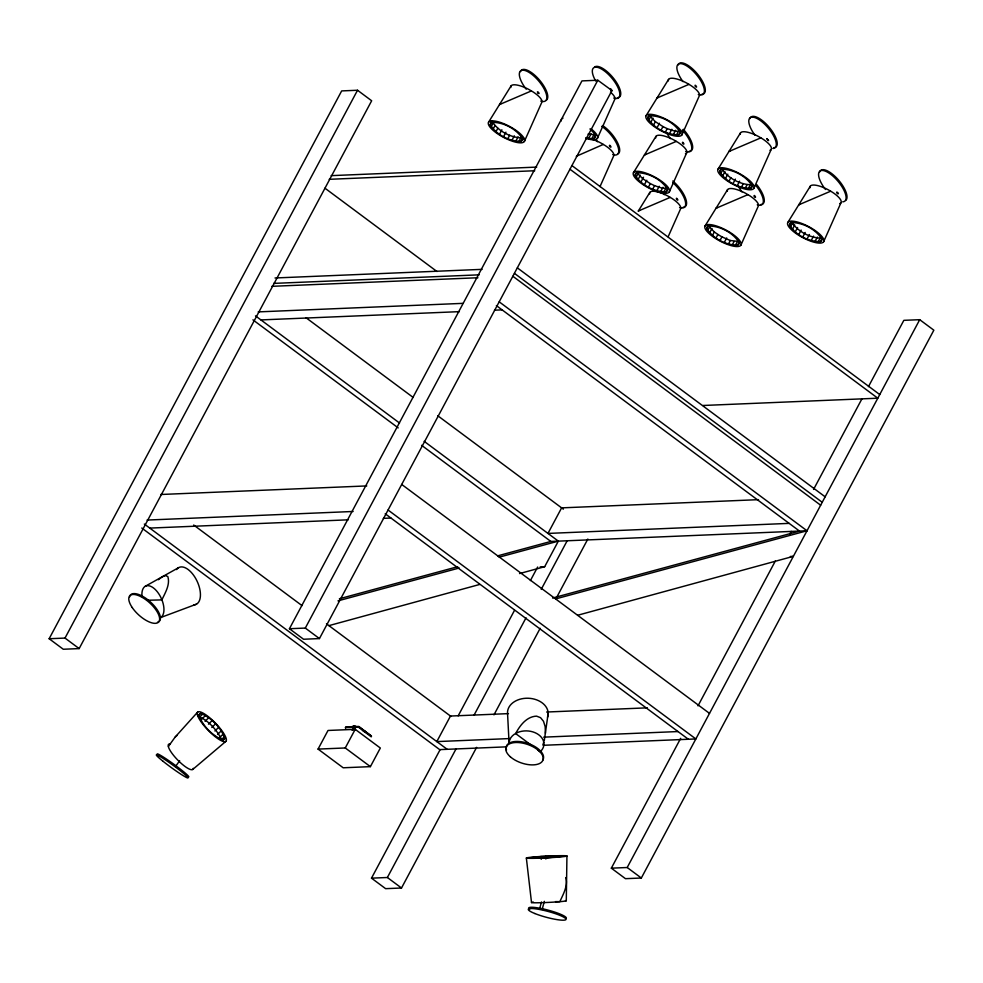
<?xml version="1.0" encoding="UTF-8"?>
<svg xmlns="http://www.w3.org/2000/svg" width="983" height="983" viewBox="0 0 983 983"><rect width="100%" height="100%" fill="white"/><g stroke="black" fill="none" stroke-linecap="round" stroke-linejoin="round"><path stroke-width="1.47" d="M566.294 900.735L566.933 855.935M523.681 138.099L521.162 141.355C509.427 141.54 496.452 134.843 490.271 124.792L491.697 120.958M522.452 140.409L522.649 138.886C516.48 128.834 503.505 122.15 491.758 122.322L490.468 123.268M635.178 175.257L635.387 173.721L636.677 172.775C648.411 172.603 661.387 179.287 667.568 189.338L667.359 190.862L666.069 191.808C654.334 191.992 641.358 185.296 635.178 175.257L636.406 172.934M647.822 118.23L648.018 116.707L649.308 115.761C661.043 115.576 674.019 122.273 680.199 132.324L680.003 133.848L678.712 134.794C666.965 134.966 654.002 128.281 647.822 118.23L649.038 115.92M706.789 228.511L706.986 226.975L708.276 226.029C720.011 225.857 732.986 232.553 739.167 242.592L738.97 244.128L737.68 245.074C725.933 245.246 712.97 238.55 706.789 228.511L708.62 225.046M719.74 171.73L719.937 170.194L721.227 169.248C732.962 169.076 745.937 175.773 752.118 185.812L751.921 187.348L750.631 188.294C738.884 188.466 725.921 181.769 719.74 171.73L721.571 168.253C727.752 178.304 740.727 185.001 752.462 184.816L750.631 188.294M789.521 225.07L789.73 223.534L791.02 222.588C802.755 222.416 815.73 229.1 821.911 239.152L821.702 240.675L820.412 241.621C808.677 241.806 795.702 235.109 789.521 225.07L791.364 221.593C797.545 231.632 810.52 238.328 822.255 238.156L820.412 241.621M544.299 740.494L548.17 713.412M539.63 908.808L541.461 902.013M542.149 909.496L544.336 901.337M542.899 744.856L543.832 741.956M524.381 141.441A20.336 6.254 27.9 0 0 500.298 122.396A20.336 6.254 27.9 0 0 494.707 131.685A20.336 6.254 27.9 0 0 524.381 141.441L541.744 102.441A17.436 5.357 27.9 0 0 533.032 91.898L529.149 89.613A17.436 5.357 27.9 0 0 510.828 87.45M597.381 138.406L614.744 99.406A17.436 5.357 27.9 0 0 610.455 92.132M600.023 186.586L613.662 155.941A17.436 5.357 27.9 0 0 604.95 145.398L601.068 143.113A17.436 5.357 27.9 0 0 590.55 138.886M681.932 134.88A20.336 6.254 27.9 0 0 657.848 115.834A20.336 6.254 27.9 0 0 652.245 125.111A20.336 6.254 27.9 0 0 681.932 134.88L699.294 95.879A17.436 5.357 27.9 0 0 690.582 85.337L686.699 83.051A17.436 5.357 27.9 0 0 668.379 80.876M669.3 191.906A20.336 6.254 27.9 0 0 645.204 172.848A20.336 6.254 27.9 0 0 639.614 182.138A20.336 6.254 27.9 0 0 669.3 191.906L686.65 152.893M668.157 236.756L680.555 208.9A17.436 5.357 27.9 0 0 671.844 198.357L667.961 196.072A17.436 5.357 27.9 0 0 649.64 193.897M753.85 188.38A20.336 6.254 27.9 0 0 729.767 169.322A20.336 6.254 27.9 0 0 724.164 178.611A20.336 6.254 27.9 0 0 753.85 188.38L771.213 149.379M740.899 245.16A20.336 6.254 27.9 0 0 716.816 226.102A20.336 6.254 27.9 0 0 711.213 235.392A20.336 6.254 27.9 0 0 740.899 245.16L758.262 206.16A17.436 5.357 27.9 0 0 749.55 195.617L745.667 193.332A17.436 5.357 27.9 0 0 727.346 191.157M823.643 241.72A20.336 6.254 27.9 0 0 799.548 222.662A20.336 6.254 27.9 0 0 793.957 231.951A20.336 6.254 27.9 0 0 823.643 241.72L840.993 202.707M224.849 738.651L222.944 740.076C212.23 735.505 202.461 725.847 198.75 714.739L200.655 713.302C211.37 717.873 221.126 727.531 224.849 738.651L222.932 740.506M490.271 124.792L492.114 121.327C498.283 131.366 511.258 138.062 523.005 137.89L521.162 141.355M491.168 126.807L493.527 122.359M493.122 129.166L494.953 125.689M495.973 131.697L497.803 128.232M499.536 134.241L501.895 129.793M503.579 136.625L505.938 132.177M507.818 138.677L509.661 135.212M511.959 140.274L514.318 135.826M515.731 141.282L518.09 136.834M518.864 141.65L521.223 137.202M586.212 137.571L588.731 138.247L591.078 133.799M588.731 138.247L591.864 138.615L594.224 134.167M591.864 138.615L594.15 138.32L595.993 134.843L588.043 134.093M648.719 120.245L651.336 115.306M650.66 122.592L653.019 118.157M653.523 125.136L655.354 121.659L650.562 116.78M657.086 127.679L659.446 123.231M636.087 177.259L638.434 172.811M661.129 130.063L662.96 126.586L655.354 121.659M638.028 179.619L640.388 175.171M665.368 132.115L667.199 128.65L675.112 131.255L680.543 131.329L678.712 134.794M640.879 182.15L643.496 177.21M669.509 133.7L671.868 129.264M644.455 184.693L646.802 180.245M673.281 134.72L675.628 130.272M648.485 187.077L650.328 183.612L642.722 178.685L637.918 173.794M676.415 135.089L678.258 131.624M652.724 189.129L654.567 185.664L662.481 188.269L667.912 188.343L666.069 191.808M656.877 190.727L659.224 186.279M660.637 191.734L662.997 187.286M663.783 192.115L665.614 188.638M720.637 173.733L722.996 169.297M722.579 176.092L724.938 171.644M725.429 178.623L727.789 174.175M729.005 181.179L730.836 177.702M707.686 230.526L710.304 225.586M733.048 183.551L735.395 179.103M709.628 232.873L711.987 228.425M737.287 185.615L739.634 181.167M712.491 235.416L714.322 231.939L709.529 227.048M741.428 187.2L743.259 183.735M716.054 237.96L717.885 234.482L714.322 231.939M745.2 188.22L747.031 184.743M720.097 240.344L721.927 236.866L717.885 234.482M748.333 188.589L750.693 184.14M724.336 242.396L726.683 237.947M728.477 243.981L730.308 240.516L739.511 241.597L737.68 245.074M732.249 245L734.08 241.523M735.382 245.369L737.741 240.921M790.43 227.073L792.777 222.625M792.372 229.432L794.731 224.984M795.222 231.963L797.582 227.515M798.798 234.507L801.145 230.059M802.828 236.891L805.188 232.443M807.068 238.943L809.427 234.495M811.221 240.54L813.568 236.092M814.981 241.548L817.34 237.1M818.126 241.929L819.957 238.451M49.15 638.741L341.666 90.915L357.529 90.252L371.66 100.77L79.156 648.596L63.281 649.247L49.15 638.741L65.013 638.078L79.156 648.596M65.013 638.078L357.529 90.252M610.959 90.129L611.856 90.743L319.438 638.581L303.563 639.245L289.432 628.727L581.948 80.901L597.811 80.237L612.102 90.657L610.455 88.667L610.738 89.871M289.432 628.727L305.308 628.076L597.811 80.237M318.062 749.095L328.015 730.467L355.207 729.337L380.335 748.026L370.394 766.642L343.19 767.784L318.062 749.095L345.266 747.965L370.394 766.642M345.266 747.965L355.207 729.337M358.807 726.72L370.91 735.64M476.62 747.338L401.506 888.005L385.631 888.669L371.5 878.163L440.114 749.66M458.176 715.845L514.514 610.332M530.402 580.572L537.627 567.044M519.552 573.568L544.68 566.699L558.332 541.129L424.14 441.318M371.5 878.163L387.376 877.5L455.989 748.997M474.039 715.182L526.04 617.791M541.215 589.382L567.216 540.687M493.957 714.874L540.171 628.297M556.783 597.185L587.846 539.028M868.456 386.626L903.844 320.335L919.719 319.684L933.85 330.19L641.334 878.016L625.471 878.679L611.34 868.173L680.678 738.319M698.004 705.843L775.292 561.109M789.73 534.064L791.18 531.361M813.568 489.423L861.956 398.791M611.34 868.173L627.203 867.51L919.719 319.684M168.388 746.453L175.183 737.041L197.755 711.987M488.539 122.236L511.025 85.976M646.089 115.675L668.563 79.414M633.445 172.689L655.931 136.428M670.197 197.386L638.311 211.026L649.837 192.435M718.008 169.162L740.482 132.902M705.057 225.943L727.531 189.694M787.788 222.502L810.275 186.242M175.478 766.507L179.656 760.768M200.655 713.302L197.78 716.091C208.273 720.22 216.53 729.583 221.617 739.449L224.48 736.672M199.93 716.73L202.793 713.953M201.871 719.028L205.545 715.464M205.054 721.301L208.728 717.737M208.445 724.188L212.107 720.625M211.812 727.494L215.474 723.93M214.921 730.983L218.595 727.42M217.575 734.424L221.249 730.861M219.59 737.582L223.252 734.018M175.183 737.041L177.198 735.309M192.754 769.443L225.832 741.391A20.336 5.124 45.9 0 0 208.347 716.656A20.336 5.124 45.9 0 0 201.208 722.014A20.336 5.124 45.9 0 0 225.832 741.391M158.324 579.712L162.404 576.702L165.672 575.62L167.835 576.566C170.342 584.627 165.193 592.786 161.863 599.9L147.217 600.257M594.15 138.32L595.452 137.374L594.74 133.835L589.947 128.945M371.267 736.869L358.414 727.15L345.279 727.604L345.598 728.194M500.728 103.817L499.499 104.567L531.385 90.927M658.278 97.256L657.037 98.005L688.936 84.366M645.647 154.27L644.406 155.019L676.304 141.392M730.197 150.743L728.956 151.493L760.854 137.866M638.311 211.026L639.54 210.276M717.246 207.536L716.005 208.285L747.903 194.646M799.99 204.083L798.749 204.833L830.647 191.206M145.287 586.261L178.673 567.621M603.304 144.427L576.308 156.285M196.502 604.152L160.573 617.582A17.436 9.093 65.2 0 0 162.588 601.682L160.88 597.48A17.436 9.093 65.2 0 0 148.028 585.659A17.436 9.093 65.2 0 0 142.031 596.583M351.656 729.853L352.651 729.828A2.494 1.069 -53.4 0 1 354.531 728.612A2.494 1.069 -53.4 0 1 354.998 729.865M328.924 625.63L479.655 584.467M577.599 615.272L793.355 556.341L790.357 556.464M339.381 598.77L457.685 566.699M497.619 555.874L550.849 541.449L807.006 530.771L499.229 301.855M337.992 600.859L459.258 567.99M499.18 557.164L558.332 541.129M552.569 598.033L799.523 531.09L496.366 305.59M555.616 598.917L807.006 530.771M371.549 736.193L358.783 726.449L345.647 726.904L345.967 727.506M541.08 856.549L528.547 857.95L547.568 857.729L564.746 856.058L541.08 856.549L541.228 859.302M331.16 175.65L536.693 167.098M329.207 179.311L534.74 170.747M275.019 277.98L482.088 269.354M273.63 283.399L479.163 274.835M271.849 286.323L477.922 277.747M258.197 311.894L462.747 303.366M260.925 319.917L459.38 311.648M494.486 310.186L502.116 309.866M702.931 405.488L877.794 398.201L570.017 169.273M160.684 494.498L366.77 485.921M147.045 520.068L353.118 511.479M758.544 499.659L561.612 507.867L547.961 533.425L789.165 523.374M149.772 528.092L348.215 519.823M383.333 518.36L390.964 518.041M540.195 566.884L544.68 566.699M508.469 713.621L450.46 716.042L436.808 741.6L510.079 738.552M546.634 712.024L647.379 707.834M543.673 737.152L678 731.549M506.712 746.834L439.696 749.624L141.773 528.018M543.341 745.298L695.853 738.946L388.076 510.03M555.53 901.608L559.831 901.669C563.185 894.284 568.162 885.904 565.729 877.598M837.909 193.983C839.801 193.639 835.292 190.444 837 193.184M359.139 726.818L353.216 726.953A4.62 1.376 28.1 0 1 356.534 726.892M730.308 240.516L721.927 236.866M662.96 126.586L667.199 128.65M650.328 183.612L654.567 185.664M571.971 165.623L879.736 394.552M517.365 267.88L825.142 496.808M514.441 273.36L822.218 502.288M512.88 276.284L820.658 505.213M324.943 188.183L436.98 271.517M306.069 317.779L413.167 397.439M437.791 415.76L563.357 509.157M255.482 315.875L399.516 423.009M252.926 319.844L398.201 427.9M421.584 445.299L550.849 541.449M401.728 484.459L709.505 713.388M385.201 513.765L688.37 739.265M531.52 745.372L515.645 733.576C519.884 725.515 526.642 716.509 536.558 716.14L540.564 717.688L543.513 721.313L545.172 726.67L545.418 733.269M537.627 749.906L540.072 751.725L541.658 750.226A17.436 12.73 2.5 0 0 538.758 734.805A17.436 12.73 2.5 0 0 517.709 732.446L514.121 734.412A17.436 12.73 2.5 0 0 509.096 743.332L507.511 712.761A20.336 14.856 2.5 0 1 530.378 698.397A20.336 14.856 2.5 0 1 547.506 717.258M193.688 525.033L302.014 605.614M326.479 623.812L450.976 716.423M305.308 628.076L319.438 638.581M627.203 867.51L641.334 878.016M144.329 524.05L447.179 749.304M387.376 877.5L401.506 888.005M538.192 93.41C541.055 94.712 536.128 89.613 537.738 92.918M695.509 86.615C698.471 88.851 694.416 83.088 695.104 86.074M754.477 196.883C757.156 199.156 754.01 193.688 753.936 196.084M676.771 199.635C679.745 201.871 675.69 196.108 676.378 199.094M609.878 146.664C612.569 148.937 609.423 143.469 609.337 145.865M682.657 143.371C685.778 146.332 682.018 140.053 682.472 143.088M526.36 858.073L531.52 902.566M545.737 856.279L545.872 859.031M586.384 138.271A17.436 5.357 27.9 0 1 589.395 138.628M602.628 125.566A19.513 7.446 50 0 1 616.66 141.024A19.513 7.446 50 0 1 618.295 153.667M601.707 126.34A19.513 7.446 50 0 1 617.607 145.73A19.513 7.446 50 0 1 612.679 154.589M597.369 141.687A19.513 7.446 50 0 1 595.931 139.635M769.972 150.288A17.436 5.357 27.9 0 0 762.501 138.836L758.618 136.551A17.436 5.357 27.9 0 0 740.297 134.376M749.955 118.574A19.513 7.446 50 0 1 769.542 127.692A19.513 7.446 50 0 1 773.842 147.708M754.919 135.113A19.513 7.446 50 0 1 751.417 117.186A19.513 7.446 50 0 1 771.151 131.833A19.513 7.446 50 0 1 772.921 148.482M685.409 153.803A17.436 5.357 27.9 0 0 677.938 142.351L674.068 140.065A17.436 5.357 27.9 0 0 655.735 137.903M683.32 129.277A19.513 7.446 50 0 1 689.292 151.235M682.399 130.051A19.513 7.446 50 0 1 691.651 146.455A19.513 7.446 50 0 1 685.667 151.542M670.357 138.64A19.513 7.446 50 0 1 666.548 132.521M755.669 185.246A19.513 7.446 50 0 1 757.279 204.808M741.968 191.906A19.513 7.446 50 0 1 738.159 185.787M756.591 184.472A19.513 7.446 50 0 1 760.891 204.489M520.486 71.636A19.513 7.446 50 0 1 538.414 78.824A19.513 7.446 50 0 1 546.376 100.168M526.224 89.207A19.513 7.446 50 0 1 522.317 70.198A19.513 7.446 50 0 1 543.23 87.29A19.513 7.446 50 0 1 540.761 101.089M672.79 180.983A19.513 7.446 50 0 1 685.36 197.767A19.513 7.446 50 0 1 683.197 207.241M672.777 182.543A19.513 7.446 50 0 1 685.2 200.802A19.513 7.446 50 0 1 679.572 207.548M664.262 194.646A19.513 7.446 50 0 1 662.825 192.594M839.765 203.616A17.436 5.357 27.9 0 0 832.282 192.164L828.411 189.879A17.436 5.357 27.9 0 0 810.078 187.716M819.736 171.902A19.513 7.446 50 0 1 837.663 179.09A19.513 7.446 50 0 1 845.626 200.434M825.474 189.473A19.513 7.446 50 0 1 820.866 170.612A19.513 7.446 50 0 1 840.711 184.816A19.513 7.446 50 0 1 842.714 201.822M678.037 65.075A19.513 7.446 50 0 1 697.623 74.192A19.513 7.446 50 0 1 701.923 94.221M683.001 81.626A19.513 7.446 50 0 1 680.261 63.612A19.513 7.446 50 0 1 700.977 81.073A19.513 7.446 50 0 1 698.311 94.528M591.213 128.957A20.336 6.254 27.9 0 1 585.622 138.247M561.305 120.909A20.336 6.254 27.9 0 1 562.976 118.132M594.629 66.967A19.513 7.446 50 0 1 614.633 79.721A19.513 7.446 50 0 1 617.373 97.735M595.735 81.048A19.513 7.446 50 0 1 597.431 67.323A19.513 7.446 50 0 1 617.177 85.939A19.513 7.446 50 0 1 613.748 98.054M176.571 569.587A20.336 10.604 65.2 0 1 196.858 580.707A20.336 10.604 65.2 0 1 193.798 604.877M129.633 596.878A19.513 8.159 42.3 0 1 150.522 602.038A19.513 8.159 42.3 0 1 157.477 622.288M565.471 900.588A17.436 0.737 -2.9 0 1 561.821 901.497L558.356 901.792A17.436 0.737 -2.9 0 1 537.234 902.787A17.436 0.737 -2.9 0 1 533.4 902.099M529.665 909.496A19.513 3.047 15 0 1 546.044 909.594A19.513 3.047 15 0 1 565.999 918.54M506.503 750.017A19.513 9.756 19 0 1 526.089 742.792A19.513 9.756 19 0 1 542.604 760.338M193.258 768.337A17.436 4.387 45.9 0 1 182.064 764.123A17.436 4.387 45.9 0 1 168.535 747.264L168.179 745.36A17.436 4.387 45.9 0 1 170.01 743.984M157.341 754.366A19.513 1.438 36 0 1 172.811 763.496A19.513 1.438 36 0 1 188.687 776.926M352.799 726.953A5.161 1.536 28.1 0 1 357.026 726.916M363.157 730.676A3.821 1.143 28.1 0 1 363.513 730.897M364.201 731.364A3.821 1.143 28.1 0 1 364.779 731.831M363.87 730.947A3.563 1.057 28.1 0 0 363.194 730.529A3.244 0.971 28.1 0 1 363.808 730.836A3.527 1.044 28.1 0 0 363.268 730.394A4.878 1.45 28.1 0 1 365.529 731.905M364.165 731.168A3.563 1.057 28.1 0 1 364.926 731.819A3.244 0.971 28.1 0 0 364.288 731.327M364.226 731.02A3.527 1.044 28.1 0 1 365.172 731.868M364.079 731.033A3.244 0.971 28.1 0 1 364.951 731.807M363.145 730.541A3.244 0.971 28.1 0 1 363.759 730.922M362.211 729.767A4.878 1.45 28.1 0 1 362.555 729.927M366.106 732.495A4.878 1.45 28.1 0 1 366.364 732.851M355.146 729.976A2.814 1.216 -53.4 0 0 354.74 728.342A2.814 1.216 -53.4 0 0 352.565 729.767L352.651 729.828A2.814 1.216 -53.4 0 1 354.752 728.391A2.814 1.216 -53.4 0 1 355.293 729.816M352.737 729.927A2.494 1.069 -53.4 0 1 354.605 728.673A2.494 1.069 -53.4 0 1 355.084 729.927M364.226 731.573A2.875 0.86 28.1 0 1 364.558 731.917M766.826 138.726L768.583 140.63L766.924 138.64M132.201 607.519A19.513 8.159 42.3 0 0 158.607 622.055A19.513 8.159 42.3 0 0 141.785 597.136A19.513 8.159 42.3 0 0 132.201 607.519M533.032 858.331A20.336 0.86 -2.9 0 0 566.515 856.181A20.336 0.86 -2.9 0 0 540.417 856.5A20.336 0.86 -2.9 0 0 533.032 858.331M534.838 913.526A19.513 3.047 15 0 0 565.667 919.781A19.513 3.047 15 0 0 540.883 909.742A19.513 3.047 15 0 0 534.838 913.526M510.423 756.873A19.513 9.756 19 0 0 542.235 761.407A19.513 9.756 19 0 0 520.843 742.804A19.513 9.756 19 0 0 510.423 756.873M162.736 761.039A19.513 1.438 36 0 0 187.925 777.971A19.513 1.438 36 0 0 166.016 760.338A19.513 1.438 36 0 0 162.736 761.039"/></g></svg>
